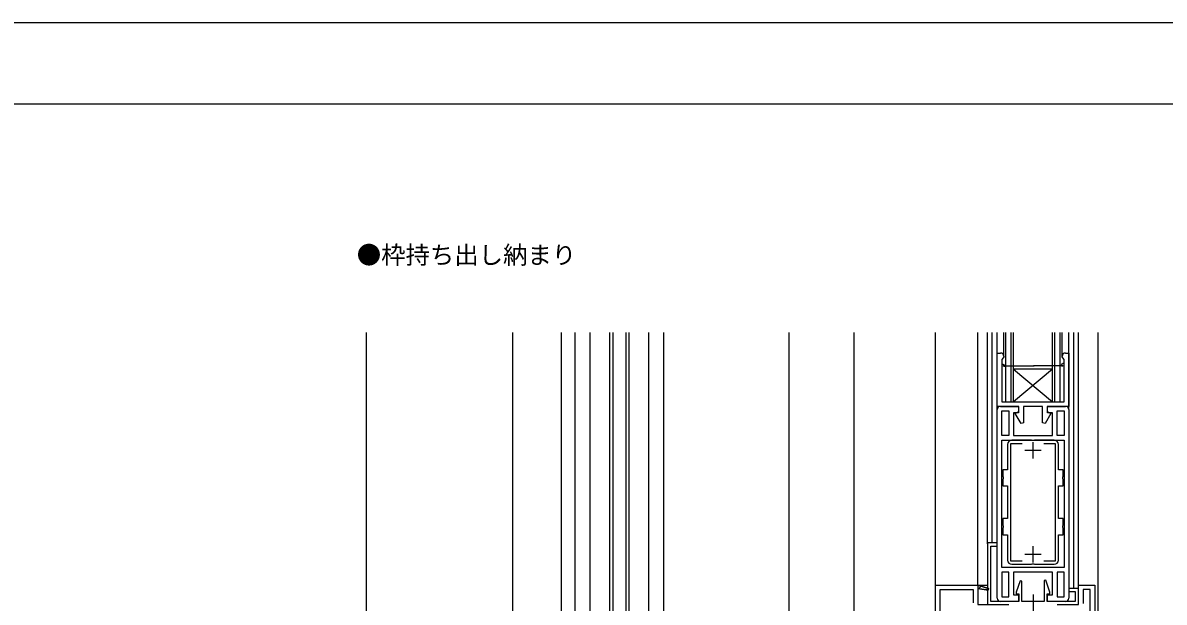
# Model space of a CAD drawing. Units: millimetres, scale not verified. Extents: x -438 to 438, y -381 to 379.
# Drawn here: x -91.2 to 259.9, y 165.7 to 344 of the extents above; entities that cross this region are included whole.
import ezdxf
from ezdxf.enums import TextEntityAlignment as Align

# ---------------------------------------------------------------- set-up
doc = ezdxf.new("R2010")
doc.units = ezdxf.units.MM
doc.header["$LTSCALE"] = 2
for name, color, linetype in [('0-1_USER1', 3, 'Continuous'), ('0-2_YKK_11', 7, 'Continuous'), ('0-3_YKK_12', 2, 'Continuous'), ('0-4_YKK_13', 4, 'Continuous'), ('0-7_YKK_ZWAK', 7, 'Continuous'), ('0-8_YSS_K', 3, 'Continuous')]:
    doc.layers.add(name, color=color, linetype=linetype)
doc.styles.add('ＭＳ ゴシック', font='')
doc.styles.get('ＭＳ ゴシック').set_extended_font_data('MS Gothic')

msp = doc.modelspace()

# ---------------------------------------------------------------- linework, layer by layer
at = {"layer": '0-2_YKK_11'}
for p, q in [((210.875, 238.837), (210.875, 238.837)), ((210.286, 238.6), (210.625, 238.404)), ((208.5, 167), (208.5, 225)), ((230.5, 225), (230.5, 167)), ((219.5, 210), (219.5, 215)), ((217, 212.5), (222, 212.5)), ((219.5, 178), (219.5, 183)), ((217, 180.5), (222, 180.5)), ((202.789, 169.945), (203.527, 170.684)), ((205.167, 169.496), (205.689, 170.017))]:
    msp.add_line(p, q, dxfattribs=at)
for points in [[(229.5, 242.4), (230.5, 242.4), (230.5, 226), (223.85, 226), (223.85, 224.447), (224.971, 223.8), (223.191, 220.718), (222.45, 220.916), (222.45, 226), (216.55, 226), (216.55, 220.916), (215.809, 220.718), (214.029, 223.8), (215.15, 224.447), (215.15, 226), (208.5, 226), (208.5, 242.4), (209.5, 242.4)], [(209.9, 227.4), (229.1, 227.4), (229.1, 238.6), (229.1, 239.4), (229.1, 240.425), (228.725, 240.91), (228.5, 241.2), (228.5, 241.4)], [(210.5, 241.4), (210.5, 241.2), (210.275, 240.91), (209.9, 240.425), (209.9, 239.4), (209.9, 238.6), (209.9, 227.4)], [(229.1, 239.4), (228.125, 238.837), (228.375, 238.404), (228.714, 238.6), (228.714, 238.6)], [(210.625, 238.404), (210.286, 238.6), (210.286, 238.6)], [(228.714, 238.6), (210.625, 238.404), (229.1, 238.6)], [(209.5, 226), (215, 226), (215, 224), (213.5, 224), (213.5, 217), (225.5, 217), (225.5, 224), (224, 224), (224, 226), (229.5, 226)], [(211.7, 214.3), (211.7, 206.5), (210.2, 206.5), (210.2, 204.458), (210.32, 204.275), (210.32, 203.725), (210.2, 203.542), (210.2, 201.5), (211.7, 201.5), (211.7, 191.5), (210.2, 191.5), (210.2, 189.458), (210.32, 189.275), (210.32, 188.725), (210.2, 188.542), (210.2, 186.5), (211.7, 186.5), (211.7, 178.7)], [(216.164, 178.4), (212.7, 178.4), (212.7, 214.6), (216.164, 214.6)], [(226, 215.6), (219.958, 215.6), (219.775, 215.48), (219.225, 215.48), (219.042, 215.6), (213, 215.6)], [(222.836, 214.6), (226.3, 214.6), (226.3, 178.4), (222.836, 178.4)], [(227.3, 191.5), (227.3, 201.5), (228.8, 201.5), (228.8, 203.542), (228.68, 203.725), (228.68, 204.275), (228.8, 204.458), (228.8, 206.5), (227.3, 206.5), (227.3, 214.3)], [(227.3, 178.7), (227.3, 186.5), (228.8, 186.5), (228.8, 188.542), (228.68, 188.725), (228.68, 189.275), (228.8, 189.458), (228.8, 191.5), (227.3, 191.5)], [(233.5, 165), (233.5, 170), (230.5, 170), (230.5, 169), (232.5, 169), (232.5, 166), (223.9, 166), (223.9, 168.3), (224.7, 168.3), (224.7, 168.8), (223.4, 172.538), (222.9, 172.454), (222.9, 166), (216.1, 166), (216.1, 172.249), (215.533, 172.345), (214.3, 168.8), (214.3, 168.3), (215.1, 168.3), (215.1, 166), (206.5, 166), (206.5, 183), (208.5, 183), (208.5, 184), (205.5, 184), (205.5, 165)], [(213, 177.4), (219.042, 177.4), (219.225, 177.52), (219.775, 177.52), (219.958, 177.4), (226, 177.4)], [(229.5, 166), (224, 166), (224, 168), (225.5, 168), (225.5, 175), (213.5, 175), (213.5, 168), (215, 168), (215, 166), (209.5, 166)], [(238.5, 151), (189.5, 151), (189.5, 171), (202.5, 171), (205.804, 169.982), (205.661, 169.402), (202.5, 170), (202.5, 165), (212.1, 165)], [(215.55, 152.4), (190.9, 152.4), (190.9, 169.6), (201.1, 169.6), (201.1, 165.5)], [(226.9, 165), (233.5, 165), (233.5, 171), (238.5, 171), (238.5, 151)], [(237.1, 152.4), (237.1, 169.6), (234.9, 169.6), (234.9, 165.3)]]:
    msp.add_lwpolyline(points, dxfattribs=at)
for points in [[(212.1, 224.6), (212.1, 217), (209.9, 217), (209.9, 224.6)], [(229.1, 224.6), (229.1, 217), (226.9, 217), (226.9, 224.6)], [(229.1, 215.6), (229.1, 176.4), (209.9, 176.4), (209.9, 215.6)], [(212.1, 167.4), (212.1, 175), (209.9, 175), (209.9, 167.4)], [(229.1, 167.4), (229.1, 175), (226.9, 175), (226.9, 167.4)], [(205.804, 169.982), (202.5, 171), (202.5, 170), (205.661, 169.402)]]:
    msp.add_lwpolyline(points, close=True, dxfattribs=at)
for centre, radius, start, end in [((209.5, 241.4), 1, 0.00001, 89.99999), ((229.5, 241.4), 1, 90.00001, 179.99999), ((210.262, 238.502), 0.376, 344.87674, 164.87676), ((210.75, 238.621), 0.25, 240.00006, 60.00008), ((209.5, 225), 1, 90.00001, 179.99999), ((229.5, 225), 1, 0.00001, 89.99999), ((213, 214.3), 1.3, 90.00001, 179.99999), ((226, 214.3), 1.3, 0.00001, 89.99999), ((213, 178.7), 1.3, 180.00001, 269.99999), ((226, 178.7), 1.3, 270.00001, 359.99999), ((209.5, 167), 1, 180.00001, 269.99999), ((229.5, 167), 1, 270.00001, 359.99999)]:
    msp.add_arc(centre, radius, start, end, dxfattribs=at)
at = {"layer": '0-3_YKK_12'}
for p, q in [((74.5, 96), (74.5, 248.733)), ((78.7, 148.7), (78.7, 248.733)), ((83.3, 148.5), (83.3, 248.733)), ((89.3, 141), (89.3, 248.733)), ((90.3, 141), (90.3, 248.733)), ((94.3, 141), (94.3, 248.733)), ((101.3, 148.7), (101.3, 248.733)), ((105.9, 149), (105.9, 248.733)), ((144.5, 111.5), (144.5, 248.733)), ((164.5, 150.7), (164.5, 248.733)), ((189.5, 170.5), (189.5, 248.733)), ((202.5, 171), (202.5, 248.733)), ((205.5, 183.7), (205.5, 248.733)), ((206.9, 184), (206.9, 248.733)), ((208.5, 225), (208.5, 248.733)), ((210.492, 241.529), (210.492, 248.733)), ((211.192, 227.4), (211.192, 248.733)), ((212.792, 227.4), (212.792, 248.733)), ((213.492, 227.4), (213.492, 248.733)), ((225.508, 227.4), (225.508, 248.733)), ((226.208, 227.4), (226.208, 248.733)), ((227.808, 227.4), (227.808, 248.733)), ((228.508, 241.529), (228.508, 248.733)), ((230.5, 225), (230.5, 248.733)), ((232.1, 170), (232.1, 248.733)), ((233.5, 170.5), (233.5, 248.733)), ((239.5, 151), (239.5, 248.733)), ((225.508, 237.4), (213.492, 227.4)), ((211.192, 227.4), (227.808, 227.4)), ((202.5, 171), (205.5, 171))]:
    msp.add_line(p, q, dxfattribs=at)
for points in [[(89.3, 141), (95.3, 141), (95.3, 248.733)], [(225.508, 237.4), (213.492, 237.4), (225.508, 227.4)]]:
    msp.add_lwpolyline(points, dxfattribs=at)
at = {"layer": '0-4_YKK_13'}
msp.add_line((219.5, 168.1), (219.5, 130.435), dxfattribs=at)
at = {"layer": '0-7_YKK_ZWAK'}
for p, q in [((437.5, 344), (-437.5, 344)), ((437.5, 319), (-437.5, 319))]:
    msp.add_line(p, q, dxfattribs=at)
at = {"layer": '0-8_YSS_K'}
for p, q in [((14.502, 88.571), (14.502, 248.733)), ((59.502, 96.506), (59.502, 248.733))]:
    msp.add_line(p, q, dxfattribs=at)

# ---------------------------------------------------------------- texts
at = {"layer": '0-1_USER1', "style": 'ＭＳ ゴシック'}
msp.add_text('●枠持ち出し納まり', height=5.499, dxfattribs=at).set_placement((11.477, 268.179), align=Align.BOTTOM_LEFT)

doc.saveas('drawing.dxf')
